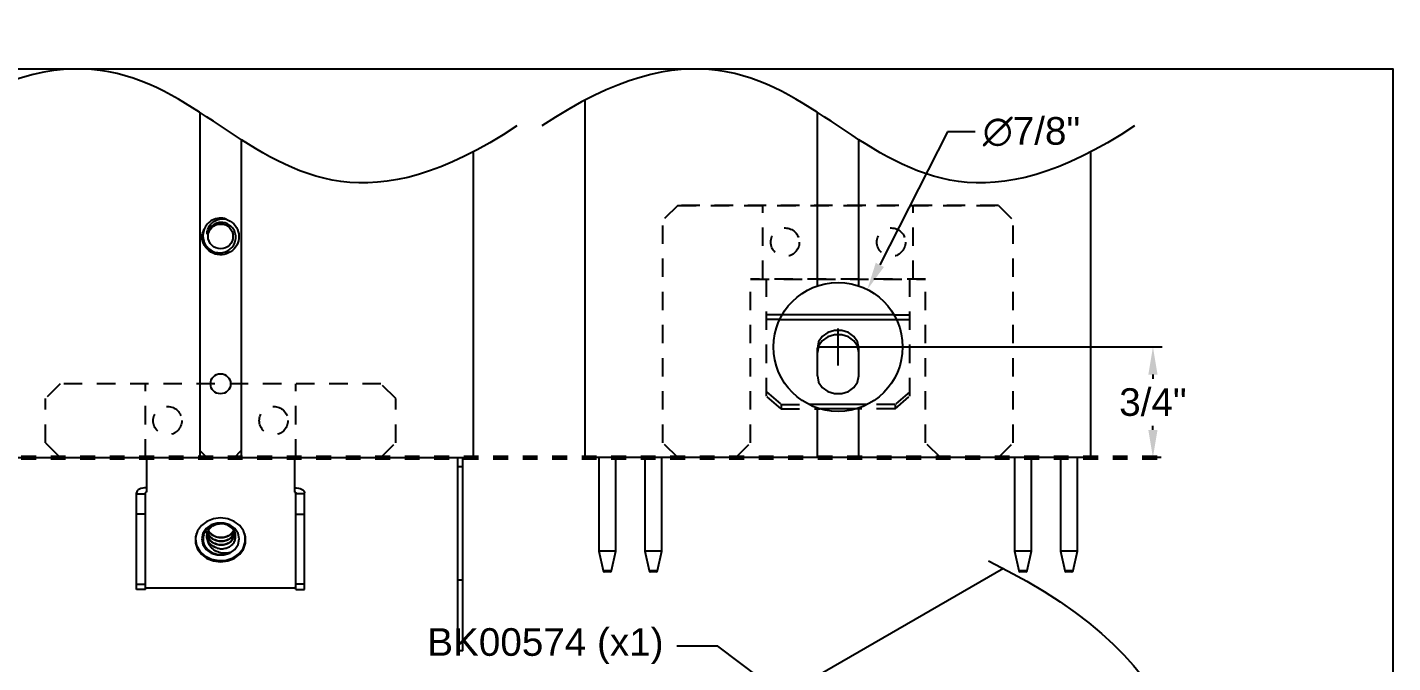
# Model space of a CAD drawing. Extents: x -1.8 to 12.9, y -12.4 to 0.3.
# Drawn here: x 3.69 to 12.94, y -4.03 to 0.28 of the extents above; entities that cross this region are included whole.
import ezdxf
from ezdxf import colors
from ezdxf.entities.mleader import LeaderData, LeaderLine
from ezdxf.math import Vec2, Vec3

# ---------------------------------------------------------------- set-up
doc = ezdxf.new("R2010")
doc.units = 0
doc.header["$LTSCALE"] = 0.5
doc.header["$MEASUREMENT"] = 0
doc.linetypes.add('HIDDEN', pattern=[0.375, 0.25, -0.125])
doc.linetypes.add('PHANTOM', pattern=[0.5, 0.25, -0.05, 0.05, -0.05, 0.05, -0.05])
doc.layers.get('Defpoints').update_dxf_attribs({"linetype": 'CONTINUOUS'})
for name, color, linetype in [('Brackets', 181, 'CONTINUOUS'), ('Dimension', 10, 'CONTINUOUS'), ('FAB DWG', 221, 'CONTINUOUS'), ('Hardware', 242, 'CONTINUOUS'), ('Housing', 150, 'CONTINUOUS'), ('Mounting', 4, 'CONTINUOUS')]:
    doc.layers.add(name, color=color, linetype=linetype)
doc.layers.add('Text-Unprinted', color=131, linetype='CONTINUOUS', plot=False)
doc.styles.add('LSAD_Standard', font='arial.ttf')
doc.styles.get("Standard").update_dxf_attribs({"font": 'arial.ttf'})
doc.dimstyles.new('AD_X-SectionDetails', dxfattribs={"dimtxt": 0.1875, "dimasz": 0.1875, "dimexe": 0.0625, "dimexo": 0.042969, "dimgap": 0.0625, "dimtad": 0, "dimtih": 1, "dimtoh": 1, "dimdec": 3, "dimzin": 0, "dimdsep": 46, "dimtxsty": 'Standard', "dimcen": 0.125, "dimclrd": 256, "dimclre": 256, "dimclrt": 256, "dimadec": 0, "dimazin": 0, "dimtfac": 1, "dimtdec": 3, "dimtofl": 0, "dimtmove": 0, "dimatfit": 3, "dimfxl": 1, "dimfrac": 2, "dimtolj": 1, "dimtzin": 0, "dimarcsym": 0})

# ---------------------------------------------------------------- blocks, each defined once
blk = doc.blocks.new('*D0')
at = {"layer": 'Defpoints', "color": 0, "ltscale": 0.5, "transparency": 16777216}
for p in [(80.2596, 38.6927), (82.3939, 38.6927), (82.4925, 37.9427)]:
    blk.add_point(p, dxfattribs=at)
at = {"layer": 'FAB DWG', "lineweight": -2, "ltscale": 0.5, "transparency": 16777216}
for p, q in [((80.3026, 38.6927), (82.4564, 38.6927)), ((82.3939, 38.5052), (82.3939, 38.4773)), ((82.3939, 38.1302), (82.3939, 38.1582)), ((82.4495, 37.9427), (82.3314, 37.9427))]:
    blk.add_line(p, q, dxfattribs=at)
at = {"layer": 'FAB DWG', "ltscale": 0.5, "transparency": 16777216}
for points in [[(82.3627, 38.5052), (82.4252, 38.5052), (82.3939, 38.6927)], [(82.3627, 38.1302), (82.4252, 38.1302), (82.3939, 37.9427)]]:
    blk.add_solid(points, dxfattribs=at)
at = {"layer": 'FAB DWG', "ltscale": 0.5, "transparency": 16777216, "insert": (82.3939, 38.3177), "char_height": 0.1875, "attachment_point": 5}
blk.add_mtext('\\A1;3/4"', dxfattribs=at)
blk = doc.blocks.new('*D1')
at = {"layer": 'Defpoints', "color": 0, "ltscale": 0.5, "transparency": 16777216}
for p in [(80.4578, 39.0828), (80.0614, 38.3027)]:
    blk.add_point(p, dxfattribs=at)
at = {"layer": 'FAB DWG', "lineweight": -2, "ltscale": 0.5, "transparency": 16777216}
for p, q in [((81.0017, 40.153), (80.5428, 39.2499)), ((81.1892, 40.153), (81.0017, 40.153)), ((80.2596, 38.5677), (80.2596, 38.8177)), ((80.1346, 38.6927), (80.3846, 38.6927))]:
    blk.add_line(p, q, dxfattribs=at)
at = {"layer": 'FAB DWG', "ltscale": 0.5, "transparency": 16777216}
blk.add_solid([(80.5149, 39.2641), (80.5706, 39.2358), (80.4578, 39.0828)], dxfattribs=at)
at = {"layer": 'FAB DWG', "ltscale": 0.5, "transparency": 16777216, "insert": (81.5707, 40.153), "char_height": 0.1875, "attachment_point": 5}
blk.add_mtext('\\A1;∅7/8"', dxfattribs=at)

msp = doc.modelspace()

# ---------------------------------------------------------------- linework, layer by layer
at = {"layer": 'Brackets', "linetype": 'HIDDEN', "lineweight": 25, "transparency": 16777216}
for p, q in [((8.0961, -0.9255), (7.9961, -1.0255)), ((10.2711, -0.9255), (8.0961, -0.9255)), ((8.0961, -0.9255), (10.2711, -0.9255)), ((8.6739, -1.4255), (8.6739, -0.9255)), ((9.6933, -1.4255), (9.6933, -0.9255)), ((10.2711, -0.9255), (10.3711, -1.0255)), ((7.9961, -2.5365), (7.9961, -1.0255)), ((10.3711, -2.5365), (10.3711, -1.0255)), ((9.7767, -1.4255), (8.5905, -1.4255)), ((8.5905, -2.5365), (8.5905, -1.4255)), ((8.5905, -1.4255), (9.7767, -1.4255)), ((9.7767, -2.5365), (9.7767, -1.4255)), ((8.6975, -2.1904), (8.7975, -2.277)), ((8.7975, -2.3069), (8.6975, -2.2203)), ((9.6697, -2.1904), (9.5697, -2.277)), ((9.5697, -2.3069), (9.6697, -2.2203)), ((8.0961, -2.6365), (7.9961, -2.5365)), ((8.4905, -2.6365), (8.5905, -2.5365)), ((9.8767, -2.6365), (9.7767, -2.5365)), ((10.2711, -2.6365), (10.3711, -2.5365))]:
    msp.add_line(p, q, dxfattribs=at)
at = {"layer": 'Brackets', "linetype": 'HIDDEN', "transparency": 16777216}
for p, q in [((8.6975, -2.2203), (8.6975, -1.4255)), ((9.6697, -2.2203), (9.6697, -1.4255)), ((8.8049, -1.6674), (8.6975, -1.6674)), ((8.788, -1.6997), (8.6975, -1.6997)), ((9.5623, -1.6674), (9.6697, -1.6674)), ((9.5792, -1.6997), (9.6697, -1.6997)), ((3.9093, -2.1365), (3.8093, -2.2365)), ((6.0843, -2.1365), (3.9093, -2.1365)), ((4.4871, -2.6365), (4.4871, -2.1365)), ((5.5065, -2.6365), (5.5065, -2.1365)), ((6.1843, -2.2365), (6.0843, -2.1365)), ((3.8093, -2.5365), (3.8093, -2.2365)), ((6.1843, -2.5365), (6.1843, -2.2365)), ((8.7975, -2.277), (8.9862, -2.277)), ((8.7975, -2.277), (8.7975, -2.3069)), ((8.7975, -2.3069), (9.0623, -2.3069)), ((9.5697, -2.3069), (9.3049, -2.3069)), ((9.5697, -2.277), (9.381, -2.277)), ((9.5697, -2.277), (9.5697, -2.3069)), ((3.8093, -2.5365), (3.9093, -2.6365)), ((6.0843, -2.6365), (6.1843, -2.5365))]:
    msp.add_line(p, q, dxfattribs=at)
at = {"layer": 'Brackets', "lineweight": 25, "transparency": 16777216}
for p, q in [((8.788, -1.6997), (9.5792, -1.6997)), ((9.5623, -1.6674), (8.8049, -1.6674)), ((9.043, -2.0831), (9.043, -1.8936)), ((9.3242, -2.0831), (9.3242, -1.8936)), ((9.381, -2.277), (8.9862, -2.277)), ((9.3049, -2.3069), (9.0623, -2.3069))]:
    msp.add_line(p, q, dxfattribs=at)
at = {"layer": 'Brackets', "transparency": 16777216}
for p, q in [((4.4951, -2.6365), (4.4951, -2.8712)), ((5.4985, -2.6365), (5.4985, -2.8712)), ((6.6046, -3.9485), (6.6046, -2.6365)), ((6.6405, -3.9485), (6.6405, -2.6365)), ((6.6046, -2.6985), (6.6405, -2.6985)), ((4.4273, -3.5332), (4.4273, -2.8752)), ((4.4273, -2.8837), (4.4871, -2.8837)), ((4.4871, -3.5332), (4.4871, -2.8752)), ((5.5065, -3.5332), (5.5065, -2.8752)), ((5.5663, -2.8837), (5.5065, -2.8837)), ((5.5663, -3.5332), (5.5663, -2.8752)), ((4.4871, -3.0203), (4.4273, -3.0203)), ((5.5065, -3.0203), (5.5663, -3.0203)), ((4.9221, -3.1457), (4.9147, -3.1338)), ((4.4273, -3.4966), (4.4871, -3.4966)), ((5.5663, -3.4966), (5.5065, -3.4966)), ((6.6046, -3.4656), (6.6405, -3.4656)), ((4.4871, -3.5332), (4.4273, -3.5332)), ((4.4951, -3.5207), (5.4985, -3.5207)), ((5.5065, -3.5332), (5.5663, -3.5332)), ((6.6405, -3.9485), (6.6046, -3.9485))]:
    msp.add_line(p, q, dxfattribs=at)
at = {"layer": 'Brackets', "lineweight": 25, "transparency": 16777216, "flags": 128}
for points in [[(9.3242, -1.8936), (9.3157, -1.8519), (9.2913, -1.8153), (9.2539, -1.7881), (9.208, -1.7737), (9.1592, -1.7737), (9.1133, -1.7881), (9.0759, -1.8153), (9.0515, -1.8519), (9.043, -1.8936)], [(9.3242, -1.9235), (9.3157, -1.8818), (9.2913, -1.8452), (9.2539, -1.818), (9.208, -1.8036), (9.1592, -1.8036), (9.1133, -1.818), (9.0759, -1.8452), (9.0515, -1.8818), (9.043, -1.9235)], [(9.043, -2.0831), (9.0515, -2.1247), (9.0759, -2.1613), (9.1133, -2.1885), (9.1592, -2.203), (9.208, -2.203), (9.2539, -2.1885), (9.2913, -2.1613), (9.3157, -2.1247), (9.3242, -2.0831)]]:
    msp.add_lwpolyline(points, dxfattribs=at)
at = {"layer": 'Brackets', "transparency": 16777216, "flags": 128}
for points in [[(4.4951, -2.8413), (4.4819, -2.8419), (4.4691, -2.8439), (4.4574, -2.847), (4.4471, -2.8512), (4.4387, -2.8564), (4.4324, -2.8622), (4.4286, -2.8686), (4.4273, -2.8752)], [(5.4985, -2.8413), (5.5117, -2.8419), (5.5244, -2.8439), (5.5361, -2.847), (5.5464, -2.8512), (5.5548, -2.8564), (5.5611, -2.8622), (5.565, -2.8686), (5.5663, -2.8752)], [(4.4951, -2.8712), (4.4935, -2.8713), (4.492, -2.8715), (4.4906, -2.8719), (4.4894, -2.8724), (4.4884, -2.873), (4.4877, -2.8737), (4.4872, -2.8744), (4.4871, -2.8752)], [(5.4985, -2.8712), (5.5, -2.8713), (5.5015, -2.8715), (5.5029, -2.8719), (5.5041, -2.8724), (5.5051, -2.873), (5.5058, -2.8737), (5.5063, -2.8744), (5.5065, -2.8752)], [(4.9968, -3.3449), (5.0452, -3.3389), (5.0898, -3.3213), (5.1268, -3.2935), (5.1532, -3.2578), (5.167, -3.2171), (5.167, -3.1747), (5.1532, -3.1341), (5.1268, -3.0984), (5.0898, -3.0706), (5.0452, -3.053), (4.9968, -3.047), (4.9483, -3.053), (4.9038, -3.0706), (4.8668, -3.0984), (4.8403, -3.1341), (4.8265, -3.1747), (4.8265, -3.2171), (4.8403, -3.2578), (4.8668, -3.2935), (4.9038, -3.3213), (4.9483, -3.3389), (4.9968, -3.3449)], [(4.8698, -3.1895), (4.8774, -3.2272), (4.8995, -3.2602), (4.9333, -3.2848), (4.9747, -3.2979), (5.0188, -3.2979), (5.0603, -3.2848), (5.0941, -3.2602), (5.1161, -3.2272), (5.1238, -3.1895), (5.1161, -3.1519), (5.0941, -3.1188), (5.0603, -3.0943), (5.0188, -3.0812), (4.9747, -3.0812), (4.9333, -3.0943), (4.8995, -3.1188), (4.8774, -3.1519), (4.8698, -3.1895)], [(4.8322, -3.1527), (4.8268, -3.1895), (4.8343, -3.2329), (4.8563, -3.2725), (4.8908, -3.3047), (4.9347, -3.3266), (4.9841, -3.3364), (5.0346, -3.3331), (5.0818, -3.317), (5.1214, -3.2897), (5.1499, -3.2534), (5.1649, -3.2115), (5.1649, -3.1676), (5.1613, -3.1527)], [(4.4871, -3.5247), (4.4872, -3.5239), (4.4877, -3.5232), (4.4884, -3.5225), (4.4894, -3.5219), (4.4906, -3.5214), (4.492, -3.521), (4.4935, -3.5208), (4.4951, -3.5207)], [(5.5065, -3.5247), (5.5063, -3.5239), (5.5058, -3.5232), (5.5051, -3.5225), (5.5041, -3.5219), (5.5029, -3.5214), (5.5015, -3.521), (5.5, -3.5208), (5.4985, -3.5207)]]:
    msp.add_lwpolyline(points, dxfattribs=at)
at = {"layer": 'Brackets', "linetype": 'HIDDEN', "lineweight": 25, "transparency": 16777216}
for centre in [(8.8239, -1.1755), (9.5433, -1.1755)]:
    msp.add_circle(centre, 0.0968, dxfattribs=at)
at = {"layer": 'Brackets', "linetype": 'HIDDEN', "transparency": 16777216}
for centre in [(4.6371, -2.3865), (5.3565, -2.3865)]:
    msp.add_circle(centre, 0.0968, dxfattribs=at)
at = {"layer": 'Brackets', "transparency": 16777216}
for centre, radius, start, end in [((4.9938, -3.0827), 0.0954, 221.27776, 262.39597), ((4.9887, -3.1641), 0.0866, 205.48019, 250.509), ((4.9967, -3.1551), 0.1418, 256.89404, 296.67424)]:
    msp.add_arc(centre, radius, start, end, dxfattribs=at)
for points, knots in [([(4.9598, -3.2458), (4.9695, -3.2493), (4.9889, -3.2564), (5.021, -3.2556), (5.0513, -3.2467), (5.0768, -3.2292), (5.0939, -3.205), (5.1012, -3.1769), (5.097, -3.1479), (5.0814, -3.1212), (5.0561, -3.1001), (5.0233, -3.087), (4.9865, -3.0841), (4.9497, -3.0918), (4.917, -3.1098), (4.8923, -3.1364), (4.8784, -3.1691), (4.8772, -3.2046), (4.8894, -3.2388), (4.9139, -3.268), (4.9411, -3.2854), (4.9594, -3.2914), (4.9646, -3.2931)], [0, 0, 0, 0, 0.044306, 0.088571, 0.134762, 0.181606, 0.228425, 0.276715, 0.326098, 0.375467, 0.425873, 0.477795, 0.529711, 0.582251, 0.636712, 0.691172, 0.745861, 0.802861, 0.859862, 0.916796, 0.976249, 1, 1, 1, 1]), ([(4.9105, -3.2014), (4.9076, -3.1913), (4.9014, -3.1703), (4.9092, -3.1376), (4.9297, -3.1098), (4.9581, -3.0907), (4.9797, -3.0875), (4.9891, -3.0861)], [0, 0, 0, 0, 0.200088, 0.413618, 0.620433, 0.835851, 1, 1, 1, 1]), ([(5.0893, -3.1583), (5.0879, -3.1683), (5.0851, -3.1881), (5.0637, -3.2134), (5.0332, -3.2295), (4.9968, -3.2342), (4.9603, -3.2265), (4.9292, -3.2066), (4.9081, -3.1781), (4.9055, -3.1562), (4.9042, -3.1458)], [0, 0, 0, 0, 0.1262586, 0.2485464, 0.3759211, 0.500005, 0.6240889, 0.7514636, 0.8816896, 1, 1, 1, 1]), ([(5.0893, -3.1333), (5.0879, -3.1433), (5.0851, -3.1631), (5.0637, -3.1884), (5.0332, -3.2045), (4.9968, -3.2092), (4.9602, -3.2015), (4.9298, -3.1814), (4.9122, -3.1611), (4.9099, -3.1482), (4.9096, -3.1466)], [0, 0, 0, 0, 0.14028, 0.276149, 0.417669, 0.555533, 0.693397, 0.834917, 0.979605, 1, 1, 1, 1]), ([(5.0858, -3.1442), (5.085, -3.1494), (5.0824, -3.1643), (5.0634, -3.1852), (5.0333, -3.2014), (4.9962, -3.2062), (4.9595, -3.1982), (4.9301, -3.1782), (4.9129, -3.1589), (4.9105, -3.1463), (4.9101, -3.1442)], [0, 0, 0, 0, 0.078606, 0.224794, 0.377062, 0.525397, 0.681484, 0.825992, 0.972179, 1, 1, 1, 1]), ([(5.0832, -3.1333), (5.0829, -3.1348), (5.0805, -3.1458), (5.063, -3.1632), (5.0334, -3.1796), (4.9967, -3.1842), (4.9605, -3.1765), (4.9356, -3.161), (4.925, -3.1489), (4.9221, -3.1457)], [0, 0, 0, 0, 0.027043, 0.203922, 0.388159, 0.567637, 0.747114, 0.931351, 1, 1, 1, 1]), ([(5.0828, -3.1317), (5.0826, -3.1327), (5.0802, -3.1431), (5.0629, -3.1601), (5.0334, -3.1764), (5.0034, -3.1805), (4.9864, -3.178), (4.9812, -3.1773)], [0, 0, 0, 0, 0.0272259, 0.3052729, 0.5948862, 0.8770172, 1, 1, 1, 1]), ([(4.8908, -3.2362), (4.896, -3.2443), (4.9096, -3.2654), (4.948, -3.2874), (4.9914, -3.2963), (5.0301, -3.2934), (5.0502, -3.2857), (5.0603, -3.2818)], [0, 0, 0, 0, 0.158279, 0.412375, 0.659951, 0.827005, 1, 1, 1, 1]), ([(4.9598, -3.2458), (4.9497, -3.2402), (4.9292, -3.2289), (4.9085, -3.2006), (4.9057, -3.1788), (4.9042, -3.1677)], [0, 0, 0, 0, 0.3272144, 0.6582329, 1, 1, 1, 1]), ([(5.0893, -3.1552), (5.0879, -3.1652), (5.0851, -3.185), (5.0637, -3.2103), (5.0332, -3.2264), (4.9962, -3.2312), (4.9596, -3.2231), (4.9297, -3.2033), (4.9109, -3.18), (4.9083, -3.163), (4.9073, -3.1567)], [0, 0, 0, 0, 0.133539, 0.262878, 0.397598, 0.528837, 0.666935, 0.794788, 0.924127, 1, 1, 1, 1]), ([(5.0603, -3.2818), (5.0468, -3.284), (5.0197, -3.2884), (4.9778, -3.2801), (4.9437, -3.2596), (4.9201, -3.2322), (4.9136, -3.2113), (4.9105, -3.2014)], [0, 0, 0, 0, 0.219911, 0.440069, 0.644308, 0.830406, 1, 1, 1, 1])]:
    msp.add_open_spline(points, degree=3, knots=knots, dxfattribs=at)
at = {"layer": 'Dimension', "transparency": 16777216}
for points in [[(7.0053, -0.3865), (6.001, -1.056), (4.9968, -0.3865), (3.9925, 0.283), (2.9882, -0.3865)], [(11.1921, -0.3865), (10.1879, -1.056), (9.1836, -0.3865), (8.1793, 0.283), (7.1751, -0.3865)]]:
    msp.add_open_spline(points, degree=3, dxfattribs=at)
at = {"layer": 'FAB DWG', "linetype": 'PHANTOM', "lineweight": 60, "ltscale": 0.5, "transparency": 16777216}
msp.add_line((2.6458, -2.6365), (11.4164, -2.6365), dxfattribs=at)
at = {"layer": 'Hardware', "lineweight": 25, "transparency": 16777216}
for p, q in [((7.5614, -2.6365), (7.5614, -3.2706)), ((7.6764, -3.2706), (7.6764, -2.6365)), ((7.8728, -2.6365), (7.8728, -3.2706)), ((7.9878, -3.2706), (7.9878, -2.6365)), ((10.3794, -2.6365), (10.3794, -3.2706)), ((10.4944, -3.2706), (10.4944, -2.6365)), ((10.6909, -2.6365), (10.6909, -3.2706)), ((10.8059, -3.2706), (10.8059, -2.6365)), ((7.5614, -3.2706), (7.6678, -3.2706)), ((7.5616, -3.2728), (7.5906, -3.4037)), ((7.6761, -3.2728), (7.5616, -3.2728)), ((7.6471, -3.4037), (7.6761, -3.2728)), ((7.6678, -3.2706), (7.6764, -3.2706)), ((7.8728, -3.2706), (7.975, -3.2706)), ((7.873, -3.2728), (7.9021, -3.4037)), ((7.9876, -3.2728), (7.873, -3.2728)), ((7.9585, -3.4037), (7.9876, -3.2728)), ((7.975, -3.2706), (7.9878, -3.2706)), ((10.3794, -3.2706), (10.4781, -3.2706)), ((10.3796, -3.2728), (10.4087, -3.4037)), ((10.4942, -3.2728), (10.3796, -3.2728)), ((10.4651, -3.4037), (10.4942, -3.2728)), ((10.4781, -3.2706), (10.4944, -3.2706)), ((10.6909, -3.2706), (10.8015, -3.2706)), ((10.6911, -3.2728), (10.7201, -3.4037)), ((10.8056, -3.2728), (10.6911, -3.2728)), ((10.7766, -3.4037), (10.8056, -3.2728)), ((10.8015, -3.2706), (10.8059, -3.2706)), ((7.5906, -3.4037), (7.6471, -3.4037)), ((7.6373, -3.4115), (7.6004, -3.4115)), ((7.9021, -3.4037), (7.9585, -3.4037)), ((7.9488, -3.4115), (7.9118, -3.4115)), ((10.4087, -3.4037), (10.4651, -3.4037)), ((10.4554, -3.4115), (10.4184, -3.4115)), ((10.7201, -3.4037), (10.7766, -3.4037)), ((10.7668, -3.4115), (10.7299, -3.4115))]:
    msp.add_line(p, q, dxfattribs=at)
for centre, start, end in [((7.5714, -3.2706), 180, 192.5), ((7.6664, -3.2706), 347.5, 0), ((7.8828, -3.2706), 180, 192.5), ((7.9778, -3.2706), 347.5, 0), ((10.3894, -3.2706), 180, 192.5), ((10.4844, -3.2706), 347.5, 0), ((10.7009, -3.2706), 180, 192.5), ((10.7959, -3.2706), 347.5, 0), ((7.6004, -3.4015), 192.5, 270), ((7.6373, -3.4015), 270, 347.5), ((7.9118, -3.4015), 192.5, 270), ((7.9488, -3.4015), 270, 347.5), ((10.4184, -3.4015), 192.5, 270), ((10.4554, -3.4015), 270, 347.5), ((10.7299, -3.4015), 192.5, 270), ((10.7668, -3.4015), 270, 347.5)]:
    msp.add_arc(centre, 0.01, start, end, dxfattribs=at)
at = {"layer": 'Housing', "lineweight": 25, "transparency": 16777216}
for p, q in [((7.4699, -2.6365), (7.4699, -0.2106)), ((9.0433, -1.4721), (9.0433, -0.294)), ((9.3239, -1.4721), (9.3239, -0.479)), ((10.8974, -2.6365), (10.8974, -0.5625)), ((9.0433, -2.6365), (9.0433, -2.3009)), ((9.3239, -2.6365), (9.3239, -2.3009)), ((10.8974, -2.6365), (7.4699, -2.6365))]:
    msp.add_line(p, q, dxfattribs=at)
at = {"layer": 'Housing', "transparency": 16777216}
for p, q in [((4.8565, -0.294), (4.8565, -2.6365)), ((5.1371, -0.479), (5.1371, -2.6365)), ((6.7105, -0.5625), (6.7105, -2.6365)), ((3.283, -2.6365), (6.7105, -2.6365)), ((10.3044, -3.3897), (8.297, -4.5485))]:
    msp.add_line(p, q, dxfattribs=at)
at = {"layer": 'Housing', "ltscale": 0.5, "transparency": 16777216}
msp.add_circle((9.1836, -1.8865), 0.4375, dxfattribs=at)
at = {"layer": 'Housing', "color": 1, "transparency": 16777216}
msp.add_open_spline([(10.2033, -3.3382), (11.681, -4.0706), (11.5734, -5.7163), (11.4657, -7.362), (12.9434, -8.0943)], degree=3, dxfattribs=at)
at = {"layer": 'Mounting', "transparency": 16777216}
for p, q in [((4.8565, -2.59), (4.903, -2.6365)), ((5.0905, -2.6365), (5.1371, -2.59))]:
    msp.add_line(p, q, dxfattribs=at)
for centre, radius in [((4.9968, -1.1365), 0.0845), ((4.9968, -2.1365), 0.068)]:
    msp.add_circle(centre, radius, dxfattribs=at)
msp.add_arc((4.9968, -1.1365), 0.1245, 71.88952, 116.88952, dxfattribs=at)
for points, knots in [([(5.0355, -1.0182), (5.0541, -1.0274), (5.0913, -1.0459), (5.1219, -1.1032), (5.123, -1.1669), (5.0928, -1.224), (5.0389, -1.2593), (4.9747, -1.2645), (4.9157, -1.238), (4.8778, -1.187), (4.8664, -1.13), (4.8809, -1.0992), (4.8865, -1.0872)], [0, 0, 0, 0, 0.102813, 0.205985, 0.309485, 0.414194, 0.518307, 0.621899, 0.726819, 0.830599, 0.934413, 1, 1, 1, 1]), ([(4.906, -1.1215), (4.9066, -1.1106), (4.908, -1.0889), (4.924, -1.0594), (4.9487, -1.0352), (4.9815, -1.0192), (5.0123, -1.0153), (5.0301, -1.0175), (5.0355, -1.0182)], [0, 0, 0, 0, 0.172316, 0.344636, 0.518669, 0.716526, 0.914165, 1, 1, 1, 1]), ([(4.9405, -1.0255), (4.9289, -1.0335), (4.9057, -1.0496), (4.884, -1.0865), (4.8754, -1.1272), (4.881, -1.168), (4.8998, -1.204), (4.929, -1.2313), (4.9652, -1.2467), (5.004, -1.2492), (5.0407, -1.2386), (5.0713, -1.2165), (5.0923, -1.1861), (5.1016, -1.1508), (5.0987, -1.1152), (5.084, -1.0831), (5.0599, -1.0582), (5.0292, -1.0432), (4.996, -1.0396), (4.9659, -1.0462), (4.95, -1.057), (4.9432, -1.0617)], [0, 0, 0, 0, 0.060398, 0.120717, 0.179202, 0.237723, 0.294739, 0.351325, 0.407012, 0.461674, 0.51603, 0.568777, 0.621573, 0.672617, 0.723474, 0.773182, 0.82211, 0.870481, 0.917492, 0.964519, 1, 1, 1, 1]), ([(4.9432, -1.0617), (4.9399, -1.0643), (4.9285, -1.0732), (4.9135, -1.0929), (4.9084, -1.1122), (4.906, -1.1215)], [0, 0, 0, 0, 0.174008, 0.603145, 1, 1, 1, 1])]:
    msp.add_open_spline(points, degree=3, knots=knots, dxfattribs=at)
at = {"layer": 'Text-Unprinted', "ltscale": 0.5, "transparency": 16777216}
msp.add_lwpolyline([(0, 0), (12.9434, 0), (12.9434, -12.3857), (0, -12.3857)], close=True, dxfattribs=at)

# ---------------------------------------------------------------- dimensions: what is measured, and where the dimension line sits
at = {"layer": 'FAB DWG', "ltscale": 0.5, "transparency": 16777216}
dim = msp.add_diameter_dim_2p(p1=(8.9854, -2.2765), p2=(9.3818, -1.4965), dimstyle='AD_X-SectionDetails', override={"dimlunit": 5, "dimpost": '"'}, dxfattribs=at)
dim.commit()
dim.dimension.update_dxf_attribs({"geometry": '*D1', "text_midpoint": (10.4946, -0.4263), "dimtype": 131, "insert": (-71.076, -40.5793)})
dim = msp.add_linear_dim(base=(11.3179, -1.8865), p1=(11.4164, -2.6365), p2=(9.1836, -1.8865), angle=90, dimstyle='AD_X-SectionDetails', override={"dimlunit": 5, "dimpost": '"'}, dxfattribs=at)
dim.commit()
dim.dimension.update_dxf_attribs({"geometry": '*D0', "text_midpoint": (11.3179, -2.2615), "dimtype": 128, "insert": (-71.076, -40.5793)})

# ---------------------------------------------------------------- leaders
ml = msp.add_multileader_mtext('Standard', dxfattribs=at)
ml.set_content('\\A1;BK00574 (x1)\\PHW00814 (x2)', color=256, style='LSAD_Standard')
ml.set_leader_properties()
ml.build(insert=Vec2(0, 0))
ml.multileader.update_dxf_attribs({"text_left_attachment_type": 2, "dogleg_length": 0.36, "arrow_head_size": 0.1875})
ctx = ml.context
ctx.base_point, ctx.char_height, ctx.arrow_head_size, ctx.landing_gap_size, ctx.plane_origin = Vec3(6.252, -4.0757), 0.1875, 0.1875, 0.09, Vec3(10.5548, 10.1658)
ctx.left_attachment, ctx.text_align_type = 2, 2
notes = []
notes.append((ctx, [(1, (1, 1, 0), (8.3674, -3.9162), (-1, 0), 0.2772, [(0, [(9.3721, -4.6706)], 0, [])])]))
ctx.mtext.insert, ctx.mtext.width, ctx.mtext.defined_height, ctx.mtext.alignment, ctx.mtext.flow_direction = Vec3(8.0002, -3.7949), 2.351815, 0.6491, 3, 5
for ctx, leaders in notes:
    for number, flags, end, landing, length, lines in leaders:
        leader = LeaderData()
        leader.index, (leader.has_last_leader_line, leader.has_dogleg_vector, leader.attachment_direction) = number, flags
        leader.last_leader_point, leader.dogleg_vector, leader.dogleg_length = Vec3(end), Vec3(landing), length
        for number, points, colour, breaks in lines:
            line = LeaderLine()
            line.index, line.vertices, line.color, line.breaks = number, Vec3.list(points), colors.encode_raw_color(colour), breaks
            leader.lines.append(line)
        ctx.leaders.append(leader)

doc.saveas('drawing.dxf')
